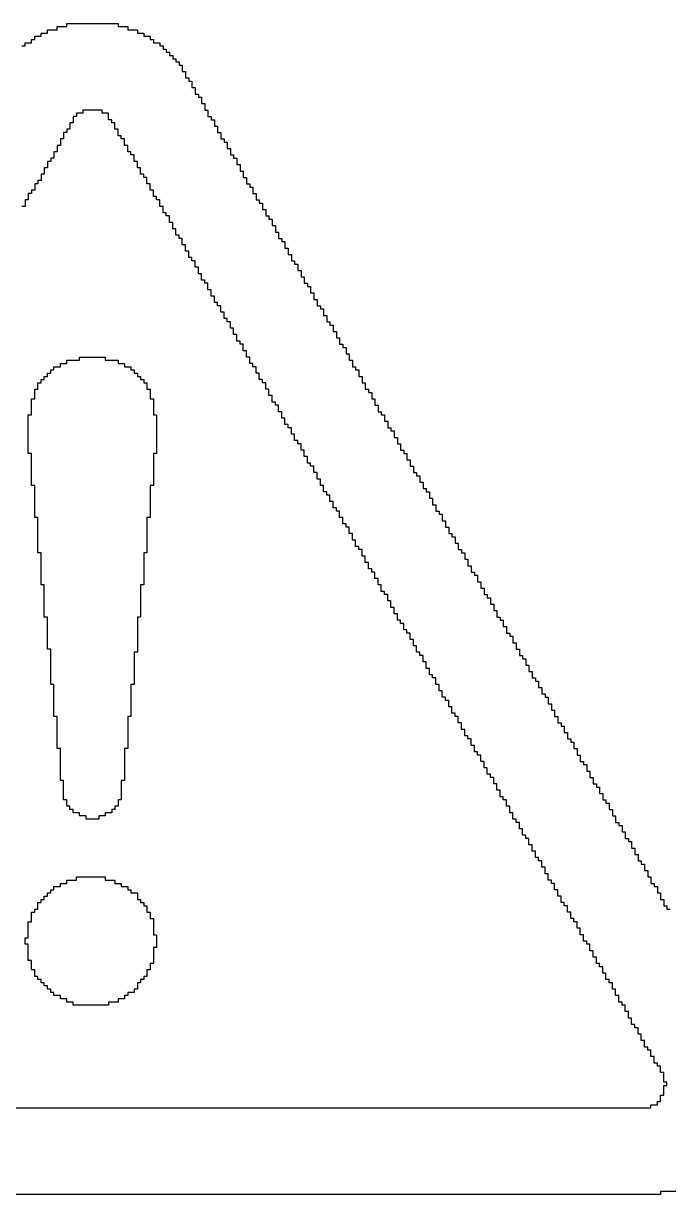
# Model space of a CAD drawing. Header units: millimetres. Extents: x 1.79 to 6.42, y 2.45 to 4.75.
# Drawn here: x 2.1929 to 2.2914, y 2.8113 to 2.9902 of the extents above; entities that cross this region are included whole.
import ezdxf

# ---------------------------------------------------------------- set-up
doc = ezdxf.new("R2010")
doc.units = ezdxf.units.MM
doc.header["$MEASUREMENT"] = 0
doc.layers.add('TopOverlay', color=2, linetype='Continuous')

msp = doc.modelspace()

# ---------------------------------------------------------------- linework, layer by layer
at = {"layer": 'TopOverlay'}
for p, q in [((2.19951, 2.98971), (2.19951, 2.9902)), ((2.19951, 2.9902), (2.20735, 2.9902)), ((2.20735, 2.9902), (2.20735, 2.98971)), ((2.19461, 2.98775), (2.19461, 2.98824)), ((2.19461, 2.98824), (2.19559, 2.98824)), ((2.19559, 2.98824), (2.19559, 2.98873)), ((2.19559, 2.98873), (2.19657, 2.98873)), ((2.19657, 2.98873), (2.19657, 2.98922)), ((2.19657, 2.98922), (2.19804, 2.98922)), ((2.19804, 2.98922), (2.19804, 2.98971)), ((2.19804, 2.98971), (2.19951, 2.98971)), ((2.20735, 2.98971), (2.20882, 2.98971)), ((2.20882, 2.98971), (2.20882, 2.98922)), ((2.20882, 2.98922), (2.21029, 2.98922)), ((2.21029, 2.98922), (2.21029, 2.98873)), ((2.21029, 2.98873), (2.21127, 2.98873)), ((2.21127, 2.98873), (2.21127, 2.98824)), ((2.21127, 2.98824), (2.21225, 2.98824)), ((2.21225, 2.98824), (2.21225, 2.98775)), ((2.19265, 2.98676), (2.19314, 2.98676)), ((2.19314, 2.98676), (2.19314, 2.98725)), ((2.19314, 2.98725), (2.19412, 2.98725)), ((2.19412, 2.98725), (2.19412, 2.98775)), ((2.19412, 2.98775), (2.19461, 2.98775)), ((2.21225, 2.98775), (2.21275, 2.98775)), ((2.21275, 2.98775), (2.21275, 2.98725)), ((2.21275, 2.98725), (2.21373, 2.98725)), ((2.21373, 2.98725), (2.21373, 2.98676)), ((2.21373, 2.98676), (2.21422, 2.98676)), ((2.21422, 2.98676), (2.21422, 2.98627)), ((2.21422, 2.98627), (2.21471, 2.98627)), ((2.21471, 2.98627), (2.21471, 2.98578)), ((2.21471, 2.98578), (2.2152, 2.98578)), ((2.2152, 2.98578), (2.2152, 2.98529)), ((2.2152, 2.98529), (2.21569, 2.98529)), ((2.21569, 2.98529), (2.21569, 2.9848)), ((2.21569, 2.9848), (2.21618, 2.9848)), ((2.21618, 2.9848), (2.21618, 2.98431)), ((2.21618, 2.98431), (2.21667, 2.98431)), ((2.21667, 2.98431), (2.21667, 2.98382)), ((2.21667, 2.98382), (2.21716, 2.98382)), ((2.21716, 2.98382), (2.21716, 2.98284)), ((2.21716, 2.98284), (2.21765, 2.98284)), ((2.21765, 2.98284), (2.21765, 2.98186)), ((2.21765, 2.98186), (2.21814, 2.98186)), ((2.21814, 2.98186), (2.21814, 2.98137)), ((2.21814, 2.98137), (2.21863, 2.98137)), ((2.21863, 2.98137), (2.21863, 2.98039)), ((2.21863, 2.98039), (2.21912, 2.98039)), ((2.21912, 2.98039), (2.21912, 2.97941)), ((2.21912, 2.97941), (2.21961, 2.97941)), ((2.21961, 2.97941), (2.21961, 2.97892)), ((2.21961, 2.97892), (2.2201, 2.97892)), ((2.2201, 2.97892), (2.2201, 2.97794)), ((2.2201, 2.97794), (2.22059, 2.97794)), ((2.22059, 2.97794), (2.22059, 2.97696)), ((2.20098, 2.97598), (2.20049, 2.97598)), ((2.20049, 2.97598), (2.20049, 2.975)), ((2.20196, 2.97647), (2.20098, 2.97647)), ((2.20098, 2.97647), (2.20098, 2.97598)), ((2.2049, 2.97696), (2.20196, 2.97696)), ((2.20196, 2.97696), (2.20196, 2.97647)), ((2.2049, 2.97647), (2.2049, 2.97696)), ((2.20588, 2.97647), (2.2049, 2.97647)), ((2.20588, 2.97549), (2.20588, 2.97647)), ((2.20637, 2.97549), (2.20588, 2.97549)), ((2.20637, 2.975), (2.20637, 2.97549)), ((2.22059, 2.97696), (2.22108, 2.97696)), ((2.22108, 2.97696), (2.22108, 2.97598)), ((2.22108, 2.97598), (2.22157, 2.97598)), ((2.22157, 2.97598), (2.22157, 2.97549)), ((2.22157, 2.97549), (2.22206, 2.97549)), ((2.22206, 2.97549), (2.22206, 2.97451)), ((2.2, 2.97402), (2.19951, 2.97402)), ((2.19951, 2.97402), (2.19951, 2.97353)), ((2.20049, 2.975), (2.2, 2.975)), ((2.2, 2.975), (2.2, 2.97402)), ((2.20686, 2.975), (2.20637, 2.975)), ((2.20686, 2.97402), (2.20686, 2.975)), ((2.20735, 2.97402), (2.20686, 2.97402)), ((2.20735, 2.97304), (2.20735, 2.97402)), ((2.22206, 2.97451), (2.22255, 2.97451)), ((2.22255, 2.97451), (2.22255, 2.97353)), ((2.19902, 2.97255), (2.19853, 2.97255)), ((2.19853, 2.97255), (2.19853, 2.97157)), ((2.19951, 2.97353), (2.19902, 2.97353)), ((2.19902, 2.97353), (2.19902, 2.97255)), ((2.20784, 2.97304), (2.20735, 2.97304)), ((2.20784, 2.97255), (2.20784, 2.97304)), ((2.20833, 2.97255), (2.20784, 2.97255)), ((2.20833, 2.97157), (2.20833, 2.97255)), ((2.22255, 2.97353), (2.22304, 2.97353)), ((2.22304, 2.97353), (2.22304, 2.97255)), ((2.22304, 2.97255), (2.22353, 2.97255)), ((2.22353, 2.97255), (2.22353, 2.97206)), ((2.22353, 2.97206), (2.22402, 2.97206)), ((2.22402, 2.97206), (2.22402, 2.97108)), ((2.19804, 2.97059), (2.19755, 2.97059)), ((2.19755, 2.97059), (2.19755, 2.96961)), ((2.19853, 2.97157), (2.19804, 2.97157)), ((2.19804, 2.97157), (2.19804, 2.97059)), ((2.20882, 2.97157), (2.20833, 2.97157)), ((2.20882, 2.97059), (2.20882, 2.97157)), ((2.20931, 2.97059), (2.20882, 2.97059)), ((2.20931, 2.9701), (2.20931, 2.97059)), ((2.22402, 2.97108), (2.22451, 2.97108)), ((2.22451, 2.97108), (2.22451, 2.9701)), ((2.19706, 2.96912), (2.19657, 2.96912)), ((2.19657, 2.96912), (2.19657, 2.96814)), ((2.19755, 2.96961), (2.19706, 2.96961)), ((2.19706, 2.96961), (2.19706, 2.96912)), ((2.2098, 2.9701), (2.20931, 2.9701)), ((2.2098, 2.96912), (2.2098, 2.9701)), ((2.21029, 2.96912), (2.2098, 2.96912)), ((2.21029, 2.96814), (2.21029, 2.96912)), ((2.22451, 2.9701), (2.225, 2.9701)), ((2.225, 2.9701), (2.225, 2.96961)), ((2.225, 2.96961), (2.22549, 2.96961)), ((2.22549, 2.96961), (2.22549, 2.96863)), ((2.22549, 2.96863), (2.22598, 2.96863)), ((2.22598, 2.96863), (2.22598, 2.96765)), ((2.19608, 2.96716), (2.19559, 2.96716)), ((2.19559, 2.96716), (2.19559, 2.96618)), ((2.19657, 2.96814), (2.19608, 2.96814)), ((2.19608, 2.96814), (2.19608, 2.96716)), ((2.21078, 2.96814), (2.21029, 2.96814)), ((2.21078, 2.96716), (2.21078, 2.96814)), ((2.21127, 2.96716), (2.21078, 2.96716)), ((2.21127, 2.96667), (2.21127, 2.96716)), ((2.21176, 2.96667), (2.21127, 2.96667)), ((2.21176, 2.96569), (2.21176, 2.96667)), ((2.22598, 2.96765), (2.22647, 2.96765)), ((2.22647, 2.96765), (2.22647, 2.96667)), ((2.22647, 2.96667), (2.22696, 2.96667)), ((2.22696, 2.96667), (2.22696, 2.96569)), ((2.1951, 2.96569), (2.19461, 2.96569)), ((2.19461, 2.96569), (2.19461, 2.96471)), ((2.19559, 2.96618), (2.1951, 2.96618)), ((2.1951, 2.96618), (2.1951, 2.96569)), ((2.21225, 2.96569), (2.21176, 2.96569)), ((2.21225, 2.96471), (2.21225, 2.96569)), ((2.22696, 2.96569), (2.22745, 2.96569)), ((2.22745, 2.96569), (2.22745, 2.9652)), ((2.22745, 2.9652), (2.22794, 2.9652)), ((2.22794, 2.9652), (2.22794, 2.96422)), ((2.19363, 2.96324), (2.19314, 2.96324)), ((2.19314, 2.96324), (2.19314, 2.96225)), ((2.19412, 2.96422), (2.19363, 2.96422)), ((2.19363, 2.96422), (2.19363, 2.96324)), ((2.19461, 2.96471), (2.19412, 2.96471)), ((2.19412, 2.96471), (2.19412, 2.96422)), ((2.21275, 2.96471), (2.21225, 2.96471)), ((2.21275, 2.96373), (2.21275, 2.96471)), ((2.21324, 2.96373), (2.21275, 2.96373)), ((2.21324, 2.96324), (2.21324, 2.96373)), ((2.21373, 2.96324), (2.21324, 2.96324)), ((2.21373, 2.96225), (2.21373, 2.96324)), ((2.22794, 2.96422), (2.22843, 2.96422)), ((2.22843, 2.96422), (2.22843, 2.96324)), ((2.22843, 2.96324), (2.22892, 2.96324)), ((2.22892, 2.96324), (2.22892, 2.96275)), ((2.19314, 2.96225), (2.19265, 2.96225)), ((2.21422, 2.96225), (2.21373, 2.96225)), ((2.21422, 2.96127), (2.21422, 2.96225)), ((2.21471, 2.96127), (2.21422, 2.96127)), ((2.21471, 2.96078), (2.21471, 2.96127)), ((2.22892, 2.96275), (2.22941, 2.96275)), ((2.22941, 2.96275), (2.22941, 2.96176)), ((2.22941, 2.96176), (2.2299, 2.96176)), ((2.2299, 2.96176), (2.2299, 2.96078)), ((2.2152, 2.96078), (2.21471, 2.96078)), ((2.2152, 2.9598), (2.2152, 2.96078)), ((2.21569, 2.9598), (2.2152, 2.9598)), ((2.21569, 2.95882), (2.21569, 2.9598)), ((2.2299, 2.96078), (2.23039, 2.96078)), ((2.23039, 2.96078), (2.23039, 2.96029)), ((2.23039, 2.96029), (2.23088, 2.96029)), ((2.23088, 2.96029), (2.23088, 2.95931)), ((2.21618, 2.95882), (2.21569, 2.95882)), ((2.21618, 2.95784), (2.21618, 2.95882)), ((2.21667, 2.95784), (2.21618, 2.95784)), ((2.21667, 2.95735), (2.21667, 2.95784)), ((2.23088, 2.95931), (2.23137, 2.95931)), ((2.23137, 2.95931), (2.23137, 2.95833)), ((2.23137, 2.95833), (2.23186, 2.95833)), ((2.23186, 2.95833), (2.23186, 2.95735)), ((2.21716, 2.95735), (2.21667, 2.95735)), ((2.21716, 2.95637), (2.21716, 2.95735)), ((2.21765, 2.95637), (2.21716, 2.95637)), ((2.21765, 2.95539), (2.21765, 2.95637)), ((2.23186, 2.95735), (2.23235, 2.95735)), ((2.23235, 2.95735), (2.23235, 2.95686)), ((2.23235, 2.95686), (2.23284, 2.95686)), ((2.23284, 2.95686), (2.23284, 2.95588)), ((2.23284, 2.95588), (2.23333, 2.95588)), ((2.23333, 2.95588), (2.23333, 2.9549)), ((2.21814, 2.95539), (2.21765, 2.95539)), ((2.21814, 2.95441), (2.21814, 2.95539)), ((2.21863, 2.95441), (2.21814, 2.95441)), ((2.21863, 2.95392), (2.21863, 2.95441)), ((2.23333, 2.9549), (2.23382, 2.9549)), ((2.23382, 2.9549), (2.23382, 2.95392)), ((2.21912, 2.95392), (2.21863, 2.95392)), ((2.21912, 2.95294), (2.21912, 2.95392)), ((2.21961, 2.95294), (2.21912, 2.95294)), ((2.21961, 2.95196), (2.21961, 2.95294)), ((2.23382, 2.95392), (2.23431, 2.95392)), ((2.23431, 2.95392), (2.23431, 2.95343)), ((2.23431, 2.95343), (2.2348, 2.95343)), ((2.2348, 2.95343), (2.2348, 2.95245)), ((2.2348, 2.95245), (2.23529, 2.95245)), ((2.23529, 2.95245), (2.23529, 2.95147)), ((2.2201, 2.95196), (2.21961, 2.95196)), ((2.2201, 2.95098), (2.2201, 2.95196)), ((2.22059, 2.95098), (2.2201, 2.95098)), ((2.22059, 2.95049), (2.22059, 2.95098)), ((2.22108, 2.95049), (2.22059, 2.95049)), ((2.22108, 2.94951), (2.22108, 2.95049)), ((2.23529, 2.95147), (2.23578, 2.95147)), ((2.23578, 2.95147), (2.23578, 2.95049)), ((2.23578, 2.95049), (2.23627, 2.95049)), ((2.23627, 2.95049), (2.23627, 2.95)), ((2.22157, 2.94951), (2.22108, 2.94951)), ((2.22157, 2.94853), (2.22157, 2.94951)), ((2.23627, 2.95), (2.23676, 2.95)), ((2.23676, 2.95), (2.23676, 2.94902)), ((2.23676, 2.94902), (2.23725, 2.94902)), ((2.23725, 2.94902), (2.23725, 2.94804)), ((2.22206, 2.94853), (2.22157, 2.94853)), ((2.22206, 2.94755), (2.22206, 2.94853)), ((2.22255, 2.94755), (2.22206, 2.94755)), ((2.22255, 2.94706), (2.22255, 2.94755)), ((2.22304, 2.94706), (2.22255, 2.94706)), ((2.22304, 2.94608), (2.22304, 2.94706)), ((2.23725, 2.94804), (2.23775, 2.94804)), ((2.23775, 2.94804), (2.23775, 2.94706)), ((2.23775, 2.94706), (2.23824, 2.94706)), ((2.23824, 2.94706), (2.23824, 2.94657)), ((2.22353, 2.94608), (2.22304, 2.94608)), ((2.22353, 2.9451), (2.22353, 2.94608)), ((2.22402, 2.9451), (2.22353, 2.9451)), ((2.22402, 2.94461), (2.22402, 2.9451)), ((2.23824, 2.94657), (2.23873, 2.94657)), ((2.23873, 2.94657), (2.23873, 2.94559)), ((2.23873, 2.94559), (2.23922, 2.94559)), ((2.23922, 2.94559), (2.23922, 2.94461)), ((2.22451, 2.94461), (2.22402, 2.94461)), ((2.22451, 2.94363), (2.22451, 2.94461)), ((2.225, 2.94363), (2.22451, 2.94363)), ((2.225, 2.94265), (2.225, 2.94363)), ((2.23922, 2.94461), (2.23971, 2.94461)), ((2.23971, 2.94461), (2.23971, 2.94412)), ((2.23971, 2.94412), (2.2402, 2.94412)), ((2.2402, 2.94412), (2.2402, 2.94314)), ((2.22549, 2.94265), (2.225, 2.94265)), ((2.22549, 2.94167), (2.22549, 2.94265)), ((2.22598, 2.94167), (2.22549, 2.94167)), ((2.22598, 2.94118), (2.22598, 2.94167)), ((2.2402, 2.94314), (2.24069, 2.94314)), ((2.24069, 2.94314), (2.24069, 2.94216)), ((2.24069, 2.94216), (2.24118, 2.94216)), ((2.24118, 2.94216), (2.24118, 2.94118)), ((2.22647, 2.94118), (2.22598, 2.94118)), ((2.22647, 2.9402), (2.22647, 2.94118)), ((2.22696, 2.9402), (2.22647, 2.9402)), ((2.22696, 2.93922), (2.22696, 2.9402)), ((2.24118, 2.94118), (2.24167, 2.94118)), ((2.24167, 2.94118), (2.24167, 2.94069)), ((2.24167, 2.94069), (2.24216, 2.94069)), ((2.24216, 2.94069), (2.24216, 2.93971)), ((2.24216, 2.93971), (2.24265, 2.93971)), ((2.24265, 2.93971), (2.24265, 2.93873)), ((2.19853, 2.93775), (2.19853, 2.93824)), ((2.19853, 2.93824), (2.19951, 2.93824)), ((2.19951, 2.93824), (2.19951, 2.93873)), ((2.19951, 2.93873), (2.20147, 2.93873)), ((2.20147, 2.93873), (2.20147, 2.93922)), ((2.20147, 2.93922), (2.20539, 2.93922)), ((2.20539, 2.93922), (2.20539, 2.93873)), ((2.20539, 2.93873), (2.20735, 2.93873)), ((2.20735, 2.93873), (2.20735, 2.93824)), ((2.20735, 2.93824), (2.20833, 2.93824)), ((2.20833, 2.93824), (2.20833, 2.93775)), ((2.22745, 2.93922), (2.22696, 2.93922)), ((2.22745, 2.93824), (2.22745, 2.93922)), ((2.22794, 2.93824), (2.22745, 2.93824)), ((2.22794, 2.93775), (2.22794, 2.93824)), ((2.24265, 2.93873), (2.24314, 2.93873)), ((2.24314, 2.93873), (2.24314, 2.93775)), ((2.19608, 2.93578), (2.19608, 2.93627)), ((2.19608, 2.93627), (2.19657, 2.93627)), ((2.19657, 2.93627), (2.19657, 2.93676)), ((2.19657, 2.93676), (2.19706, 2.93676)), ((2.19706, 2.93676), (2.19706, 2.93725)), ((2.19706, 2.93725), (2.19755, 2.93725)), ((2.19755, 2.93725), (2.19755, 2.93775)), ((2.19755, 2.93775), (2.19853, 2.93775)), ((2.20833, 2.93775), (2.20931, 2.93775)), ((2.20931, 2.93775), (2.20931, 2.93725)), ((2.20931, 2.93725), (2.2098, 2.93725)), ((2.2098, 2.93725), (2.2098, 2.93676)), ((2.2098, 2.93676), (2.21029, 2.93676)), ((2.21029, 2.93676), (2.21029, 2.93627)), ((2.21029, 2.93627), (2.21078, 2.93627)), ((2.21078, 2.93627), (2.21078, 2.93578)), ((2.22843, 2.93775), (2.22794, 2.93775)), ((2.22843, 2.93676), (2.22843, 2.93775)), ((2.22892, 2.93676), (2.22843, 2.93676)), ((2.22892, 2.93578), (2.22892, 2.93676)), ((2.24314, 2.93775), (2.24363, 2.93775)), ((2.24363, 2.93775), (2.24363, 2.93725)), ((2.24363, 2.93725), (2.24412, 2.93725)), ((2.24412, 2.93725), (2.24412, 2.93627)), ((2.24412, 2.93627), (2.24461, 2.93627)), ((2.24461, 2.93627), (2.24461, 2.93529)), ((2.1951, 2.93431), (2.1951, 2.93529)), ((2.1951, 2.93529), (2.19559, 2.93529)), ((2.19559, 2.93529), (2.19559, 2.93578)), ((2.19559, 2.93578), (2.19608, 2.93578)), ((2.21078, 2.93578), (2.21127, 2.93578)), ((2.21127, 2.93578), (2.21127, 2.93529)), ((2.21127, 2.93529), (2.21176, 2.93529)), ((2.21176, 2.93529), (2.21176, 2.93431)), ((2.22941, 2.93578), (2.22892, 2.93578)), ((2.22941, 2.93529), (2.22941, 2.93578)), ((2.2299, 2.93529), (2.22941, 2.93529)), ((2.2299, 2.93431), (2.2299, 2.93529)), ((2.24461, 2.93529), (2.2451, 2.93529)), ((2.2451, 2.93529), (2.2451, 2.93431)), ((2.19412, 2.93039), (2.19412, 2.93284)), ((2.19412, 2.93284), (2.19461, 2.93284)), ((2.19461, 2.93284), (2.19461, 2.93431)), ((2.19461, 2.93431), (2.1951, 2.93431)), ((2.21176, 2.93431), (2.21225, 2.93431)), ((2.21225, 2.93431), (2.21225, 2.93284)), ((2.21225, 2.93284), (2.21275, 2.93284)), ((2.21275, 2.93284), (2.21275, 2.93039)), ((2.23039, 2.93431), (2.2299, 2.93431)), ((2.23039, 2.93333), (2.23039, 2.93431)), ((2.23088, 2.93333), (2.23039, 2.93333)), ((2.23088, 2.93235), (2.23088, 2.93333)), ((2.2451, 2.93431), (2.24559, 2.93431)), ((2.24559, 2.93431), (2.24559, 2.93382)), ((2.24559, 2.93382), (2.24608, 2.93382)), ((2.24608, 2.93382), (2.24608, 2.93284)), ((2.24608, 2.93284), (2.24657, 2.93284)), ((2.24657, 2.93284), (2.24657, 2.93186)), ((2.23137, 2.93235), (2.23088, 2.93235)), ((2.23137, 2.93186), (2.23137, 2.93235)), ((2.23186, 2.93186), (2.23137, 2.93186)), ((2.23186, 2.93088), (2.23186, 2.93186)), ((2.23235, 2.93088), (2.23186, 2.93088)), ((2.23235, 2.9299), (2.23235, 2.93088)), ((2.24657, 2.93186), (2.24706, 2.93186)), ((2.24706, 2.93186), (2.24706, 2.93088)), ((2.24706, 2.93088), (2.24755, 2.93088)), ((2.24755, 2.93088), (2.24755, 2.93039)), ((2.19363, 2.92451), (2.19363, 2.93039)), ((2.19363, 2.93039), (2.19412, 2.93039)), ((2.21275, 2.93039), (2.21324, 2.93039)), ((2.21324, 2.93039), (2.21324, 2.92451)), ((2.23284, 2.9299), (2.23235, 2.9299)), ((2.23284, 2.92892), (2.23284, 2.9299)), ((2.24755, 2.93039), (2.24804, 2.93039)), ((2.24804, 2.93039), (2.24804, 2.92941)), ((2.24804, 2.92941), (2.24853, 2.92941)), ((2.24853, 2.92941), (2.24853, 2.92843)), ((2.23333, 2.92892), (2.23284, 2.92892)), ((2.23333, 2.92843), (2.23333, 2.92892)), ((2.23382, 2.92843), (2.23333, 2.92843)), ((2.23382, 2.92745), (2.23382, 2.92843)), ((2.23431, 2.92745), (2.23382, 2.92745)), ((2.23431, 2.92647), (2.23431, 2.92745)), ((2.24853, 2.92843), (2.24902, 2.92843)), ((2.24902, 2.92843), (2.24902, 2.92794)), ((2.24902, 2.92794), (2.24951, 2.92794)), ((2.24951, 2.92794), (2.24951, 2.92696)), ((2.2348, 2.92647), (2.23431, 2.92647)), ((2.2348, 2.92598), (2.2348, 2.92647)), ((2.23529, 2.92598), (2.2348, 2.92598)), ((2.23529, 2.925), (2.23529, 2.92598)), ((2.24951, 2.92696), (2.25, 2.92696)), ((2.25, 2.92696), (2.25, 2.92598)), ((2.25, 2.92598), (2.25049, 2.92598)), ((2.25049, 2.92598), (2.25049, 2.925)), ((2.19412, 2.92451), (2.19363, 2.92451)), ((2.19412, 2.91961), (2.19412, 2.92451)), ((2.21324, 2.92451), (2.21275, 2.92451)), ((2.21275, 2.92451), (2.21275, 2.91961)), ((2.23578, 2.925), (2.23529, 2.925)), ((2.23578, 2.92402), (2.23578, 2.925)), ((2.23627, 2.92402), (2.23578, 2.92402)), ((2.23627, 2.92304), (2.23627, 2.92402)), ((2.25049, 2.925), (2.25098, 2.925)), ((2.25098, 2.925), (2.25098, 2.92451)), ((2.25098, 2.92451), (2.25147, 2.92451)), ((2.25147, 2.92451), (2.25147, 2.92353)), ((2.23676, 2.92304), (2.23627, 2.92304)), ((2.23676, 2.92255), (2.23676, 2.92304)), ((2.23725, 2.92255), (2.23676, 2.92255)), ((2.23725, 2.92157), (2.23725, 2.92255)), ((2.25147, 2.92353), (2.25196, 2.92353)), ((2.25196, 2.92353), (2.25196, 2.92255)), ((2.25196, 2.92255), (2.25245, 2.92255)), ((2.25245, 2.92255), (2.25245, 2.92157)), ((2.23775, 2.92157), (2.23725, 2.92157)), ((2.23775, 2.92059), (2.23775, 2.92157)), ((2.23824, 2.92059), (2.23775, 2.92059)), ((2.23824, 2.91961), (2.23824, 2.92059)), ((2.25245, 2.92157), (2.25294, 2.92157)), ((2.25294, 2.92157), (2.25294, 2.92108)), ((2.25294, 2.92108), (2.25343, 2.92108)), ((2.25343, 2.92108), (2.25343, 2.9201)), ((2.25343, 2.9201), (2.25392, 2.9201)), ((2.25392, 2.9201), (2.25392, 2.91912)), ((2.19461, 2.91961), (2.19412, 2.91961)), ((2.19461, 2.91471), (2.19461, 2.91961)), ((2.21275, 2.91961), (2.21225, 2.91961)), ((2.21225, 2.91961), (2.21225, 2.91471)), ((2.23873, 2.91961), (2.23824, 2.91961)), ((2.23873, 2.91863), (2.23873, 2.91961)), ((2.23922, 2.91863), (2.23873, 2.91863)), ((2.23922, 2.91814), (2.23922, 2.91863)), ((2.25392, 2.91912), (2.25441, 2.91912)), ((2.25441, 2.91912), (2.25441, 2.91863)), ((2.25441, 2.91863), (2.2549, 2.91863)), ((2.2549, 2.91863), (2.2549, 2.91765)), ((2.23971, 2.91814), (2.23922, 2.91814)), ((2.23971, 2.91716), (2.23971, 2.91814)), ((2.2402, 2.91716), (2.23971, 2.91716)), ((2.2402, 2.91618), (2.2402, 2.91716)), ((2.2549, 2.91765), (2.25539, 2.91765)), ((2.25539, 2.91765), (2.25539, 2.91667)), ((2.25539, 2.91667), (2.25588, 2.91667)), ((2.25588, 2.91667), (2.25588, 2.91569)), ((2.1951, 2.91471), (2.19461, 2.91471)), ((2.1951, 2.90931), (2.1951, 2.91471)), ((2.21225, 2.91471), (2.21176, 2.91471)), ((2.21176, 2.91471), (2.21176, 2.90931)), ((2.24069, 2.91618), (2.2402, 2.91618)), ((2.24069, 2.91569), (2.24069, 2.91618)), ((2.24118, 2.91569), (2.24069, 2.91569)), ((2.24118, 2.91471), (2.24118, 2.91569)), ((2.24167, 2.91471), (2.24118, 2.91471)), ((2.24167, 2.91373), (2.24167, 2.91471)), ((2.25588, 2.91569), (2.25637, 2.91569)), ((2.25637, 2.91569), (2.25637, 2.9152)), ((2.25637, 2.9152), (2.25686, 2.9152)), ((2.25686, 2.9152), (2.25686, 2.91422)), ((2.24216, 2.91373), (2.24167, 2.91373)), ((2.24216, 2.91324), (2.24216, 2.91373)), ((2.24265, 2.91324), (2.24216, 2.91324)), ((2.24265, 2.91225), (2.24265, 2.91324)), ((2.25686, 2.91422), (2.25735, 2.91422)), ((2.25735, 2.91422), (2.25735, 2.91324)), ((2.25735, 2.91324), (2.25784, 2.91324)), ((2.25784, 2.91324), (2.25784, 2.91225)), ((2.24314, 2.91225), (2.24265, 2.91225)), ((2.24314, 2.91127), (2.24314, 2.91225)), ((2.24363, 2.91127), (2.24314, 2.91127)), ((2.24363, 2.91029), (2.24363, 2.91127)), ((2.25784, 2.91225), (2.25833, 2.91225)), ((2.25833, 2.91225), (2.25833, 2.91176)), ((2.25833, 2.91176), (2.25882, 2.91176)), ((2.25882, 2.91176), (2.25882, 2.91078)), ((2.19559, 2.90931), (2.1951, 2.90931)), ((2.19559, 2.90441), (2.19559, 2.90931)), ((2.21176, 2.90931), (2.21127, 2.90931)), ((2.21127, 2.90931), (2.21127, 2.90441)), ((2.24412, 2.91029), (2.24363, 2.91029)), ((2.24412, 2.9098), (2.24412, 2.91029)), ((2.24461, 2.9098), (2.24412, 2.9098)), ((2.24461, 2.90882), (2.24461, 2.9098)), ((2.25882, 2.91078), (2.25931, 2.91078)), ((2.25931, 2.91078), (2.25931, 2.9098)), ((2.25931, 2.9098), (2.2598, 2.9098)), ((2.2598, 2.9098), (2.2598, 2.90931)), ((2.2598, 2.90931), (2.26029, 2.90931)), ((2.26029, 2.90931), (2.26029, 2.90833)), ((2.2451, 2.90882), (2.24461, 2.90882)), ((2.2451, 2.90784), (2.2451, 2.90882)), ((2.24559, 2.90784), (2.2451, 2.90784)), ((2.24559, 2.90686), (2.24559, 2.90784)), ((2.26029, 2.90833), (2.26078, 2.90833)), ((2.26078, 2.90833), (2.26078, 2.90735)), ((2.24608, 2.90686), (2.24559, 2.90686)), ((2.24608, 2.90637), (2.24608, 2.90686)), ((2.24657, 2.90637), (2.24608, 2.90637)), ((2.24657, 2.90539), (2.24657, 2.90637)), ((2.26078, 2.90735), (2.26127, 2.90735)), ((2.26127, 2.90735), (2.26127, 2.90637)), ((2.26127, 2.90637), (2.26176, 2.90637)), ((2.26176, 2.90637), (2.26176, 2.90588)), ((2.26176, 2.90588), (2.26225, 2.90588)), ((2.26225, 2.90588), (2.26225, 2.9049)), ((2.19608, 2.90441), (2.19559, 2.90441)), ((2.19608, 2.89951), (2.19608, 2.90441)), ((2.21127, 2.90441), (2.21078, 2.90441)), ((2.21078, 2.90441), (2.21078, 2.89951)), ((2.24706, 2.90539), (2.24657, 2.90539)), ((2.24706, 2.90441), (2.24706, 2.90539)), ((2.24755, 2.90441), (2.24706, 2.90441)), ((2.24755, 2.90343), (2.24755, 2.90441)), ((2.26225, 2.9049), (2.26275, 2.9049)), ((2.26275, 2.9049), (2.26275, 2.90392)), ((2.26275, 2.90392), (2.26324, 2.90392)), ((2.26324, 2.90392), (2.26324, 2.90294)), ((2.24804, 2.90343), (2.24755, 2.90343)), ((2.24804, 2.90294), (2.24804, 2.90343)), ((2.24853, 2.90294), (2.24804, 2.90294)), ((2.24853, 2.90196), (2.24853, 2.90294)), ((2.26324, 2.90294), (2.26373, 2.90294)), ((2.26373, 2.90294), (2.26373, 2.90245)), ((2.26373, 2.90245), (2.26422, 2.90245)), ((2.26422, 2.90245), (2.26422, 2.90147)), ((2.24902, 2.90196), (2.24853, 2.90196)), ((2.24902, 2.90098), (2.24902, 2.90196)), ((2.24951, 2.90098), (2.24902, 2.90098)), ((2.24951, 2.9), (2.24951, 2.90098)), ((2.26422, 2.90147), (2.26471, 2.90147)), ((2.26471, 2.90147), (2.26471, 2.90049)), ((2.26471, 2.90049), (2.2652, 2.90049)), ((2.2652, 2.90049), (2.2652, 2.89951)), ((2.19657, 2.89951), (2.19608, 2.89951)), ((2.19657, 2.89461), (2.19657, 2.89951)), ((2.21078, 2.89951), (2.21029, 2.89951)), ((2.21029, 2.89951), (2.21029, 2.89412)), ((2.25, 2.9), (2.24951, 2.9)), ((2.25, 2.89902), (2.25, 2.9)), ((2.25049, 2.89902), (2.25, 2.89902)), ((2.25049, 2.89853), (2.25049, 2.89902)), ((2.2652, 2.89951), (2.26569, 2.89951)), ((2.26569, 2.89951), (2.26569, 2.89902)), ((2.26569, 2.89902), (2.26618, 2.89902)), ((2.26618, 2.89902), (2.26618, 2.89804)), ((2.25098, 2.89853), (2.25049, 2.89853)), ((2.25098, 2.89755), (2.25098, 2.89853)), ((2.25147, 2.89755), (2.25098, 2.89755)), ((2.25147, 2.89706), (2.25147, 2.89755)), ((2.25196, 2.89706), (2.25147, 2.89706)), ((2.25196, 2.89608), (2.25196, 2.89706)), ((2.26618, 2.89804), (2.26667, 2.89804)), ((2.26667, 2.89804), (2.26667, 2.89706)), ((2.26667, 2.89706), (2.26716, 2.89706)), ((2.26716, 2.89706), (2.26716, 2.89657)), ((2.25245, 2.89608), (2.25196, 2.89608)), ((2.25245, 2.8951), (2.25245, 2.89608)), ((2.25294, 2.8951), (2.25245, 2.8951)), ((2.25294, 2.89412), (2.25294, 2.8951)), ((2.26716, 2.89657), (2.26765, 2.89657)), ((2.26765, 2.89657), (2.26765, 2.89559)), ((2.26765, 2.89559), (2.26814, 2.89559)), ((2.26814, 2.89559), (2.26814, 2.89461)), ((2.19706, 2.89461), (2.19657, 2.89461)), ((2.19706, 2.88922), (2.19706, 2.89461)), ((2.21029, 2.89412), (2.2098, 2.89412)), ((2.2098, 2.89412), (2.2098, 2.88922)), ((2.25343, 2.89412), (2.25294, 2.89412)), ((2.25343, 2.89363), (2.25343, 2.89412)), ((2.25392, 2.89363), (2.25343, 2.89363)), ((2.25392, 2.89265), (2.25392, 2.89363)), ((2.26814, 2.89461), (2.26863, 2.89461)), ((2.26863, 2.89461), (2.26863, 2.89363)), ((2.26863, 2.89363), (2.26912, 2.89363)), ((2.26912, 2.89363), (2.26912, 2.89314)), ((2.25441, 2.89265), (2.25392, 2.89265)), ((2.25441, 2.89167), (2.25441, 2.89265)), ((2.2549, 2.89167), (2.25441, 2.89167)), ((2.2549, 2.89069), (2.2549, 2.89167)), ((2.26912, 2.89314), (2.26961, 2.89314)), ((2.26961, 2.89314), (2.26961, 2.89216)), ((2.26961, 2.89216), (2.2701, 2.89216)), ((2.2701, 2.89216), (2.2701, 2.89118)), ((2.25539, 2.89069), (2.2549, 2.89069)), ((2.25539, 2.8902), (2.25539, 2.89069)), ((2.25588, 2.8902), (2.25539, 2.8902)), ((2.25588, 2.88922), (2.25588, 2.8902)), ((2.2701, 2.89118), (2.27059, 2.89118)), ((2.27059, 2.89118), (2.27059, 2.8902)), ((2.27059, 2.8902), (2.27108, 2.8902)), ((2.27108, 2.8902), (2.27108, 2.88971)), ((2.27108, 2.88971), (2.27157, 2.88971)), ((2.27157, 2.88971), (2.27157, 2.88873)), ((2.19755, 2.88922), (2.19706, 2.88922)), ((2.19755, 2.88431), (2.19755, 2.88922)), ((2.2098, 2.88922), (2.20931, 2.88922)), ((2.20931, 2.88922), (2.20931, 2.88431)), ((2.25637, 2.88922), (2.25588, 2.88922)), ((2.25637, 2.88824), (2.25637, 2.88922)), ((2.25686, 2.88824), (2.25637, 2.88824)), ((2.25686, 2.88725), (2.25686, 2.88824)), ((2.27157, 2.88873), (2.27206, 2.88873)), ((2.27206, 2.88873), (2.27206, 2.88775)), ((2.25735, 2.88725), (2.25686, 2.88725)), ((2.25735, 2.88676), (2.25735, 2.88725)), ((2.25784, 2.88676), (2.25735, 2.88676)), ((2.25784, 2.88578), (2.25784, 2.88676)), ((2.27206, 2.88775), (2.27255, 2.88775)), ((2.27255, 2.88775), (2.27255, 2.88725)), ((2.27255, 2.88725), (2.27304, 2.88725)), ((2.27304, 2.88725), (2.27304, 2.88627)), ((2.27304, 2.88627), (2.27353, 2.88627)), ((2.27353, 2.88627), (2.27353, 2.88529)), ((2.19804, 2.88431), (2.19755, 2.88431)), ((2.19804, 2.87941), (2.19804, 2.88431)), ((2.20931, 2.88431), (2.20882, 2.88431)), ((2.20882, 2.88431), (2.20882, 2.87941)), ((2.25833, 2.88578), (2.25784, 2.88578)), ((2.25833, 2.8848), (2.25833, 2.88578)), ((2.25882, 2.8848), (2.25833, 2.8848)), ((2.25882, 2.88431), (2.25882, 2.8848)), ((2.25931, 2.88431), (2.25882, 2.88431)), ((2.25931, 2.88333), (2.25931, 2.88431)), ((2.27353, 2.88529), (2.27402, 2.88529)), ((2.27402, 2.88529), (2.27402, 2.88431)), ((2.27402, 2.88431), (2.27451, 2.88431)), ((2.27451, 2.88431), (2.27451, 2.88333)), ((2.2598, 2.88333), (2.25931, 2.88333)), ((2.2598, 2.88235), (2.2598, 2.88333)), ((2.27451, 2.88333), (2.275, 2.88333)), ((2.275, 2.88333), (2.275, 2.88284)), ((2.275, 2.88284), (2.27549, 2.88284)), ((2.27549, 2.88284), (2.27549, 2.88186)), ((2.26029, 2.88235), (2.2598, 2.88235)), ((2.26029, 2.88137), (2.26029, 2.88235)), ((2.26078, 2.88137), (2.26029, 2.88137)), ((2.26078, 2.88088), (2.26078, 2.88137)), ((2.26127, 2.88088), (2.26078, 2.88088)), ((2.26127, 2.8799), (2.26127, 2.88088)), ((2.27549, 2.88186), (2.27598, 2.88186)), ((2.27598, 2.88186), (2.27598, 2.88088)), ((2.27598, 2.88088), (2.27647, 2.88088)), ((2.27647, 2.88088), (2.27647, 2.88039)), ((2.19853, 2.87941), (2.19804, 2.87941)), ((2.19853, 2.87451), (2.19853, 2.87941)), ((2.20882, 2.87941), (2.20833, 2.87941)), ((2.20833, 2.87941), (2.20833, 2.87451)), ((2.26176, 2.8799), (2.26127, 2.8799)), ((2.26176, 2.87892), (2.26176, 2.8799)), ((2.26225, 2.87892), (2.26176, 2.87892)), ((2.26225, 2.87843), (2.26225, 2.87892)), ((2.27647, 2.88039), (2.27696, 2.88039)), ((2.27696, 2.88039), (2.27696, 2.87941)), ((2.27696, 2.87941), (2.27745, 2.87941)), ((2.27745, 2.87941), (2.27745, 2.87843)), ((2.26275, 2.87843), (2.26225, 2.87843)), ((2.26275, 2.87745), (2.26275, 2.87843)), ((2.26324, 2.87745), (2.26275, 2.87745)), ((2.26324, 2.87647), (2.26324, 2.87745)), ((2.27745, 2.87843), (2.27794, 2.87843)), ((2.27794, 2.87843), (2.27794, 2.87745)), ((2.27794, 2.87745), (2.27843, 2.87745)), ((2.27843, 2.87745), (2.27843, 2.87696)), ((2.26373, 2.87647), (2.26324, 2.87647)), ((2.26373, 2.87549), (2.26373, 2.87647)), ((2.26422, 2.87549), (2.26373, 2.87549)), ((2.26422, 2.875), (2.26422, 2.87549)), ((2.27843, 2.87696), (2.27892, 2.87696)), ((2.27892, 2.87696), (2.27892, 2.87598)), ((2.27892, 2.87598), (2.27941, 2.87598)), ((2.27941, 2.87598), (2.27941, 2.875)), ((2.19902, 2.87451), (2.19853, 2.87451)), ((2.19902, 2.87157), (2.19902, 2.87451)), ((2.20833, 2.87451), (2.20784, 2.87451)), ((2.20784, 2.87451), (2.20784, 2.87157)), ((2.26471, 2.875), (2.26422, 2.875)), ((2.26471, 2.87402), (2.26471, 2.875)), ((2.2652, 2.87402), (2.26471, 2.87402)), ((2.2652, 2.87304), (2.2652, 2.87402)), ((2.27941, 2.875), (2.2799, 2.875)), ((2.2799, 2.875), (2.2799, 2.87402)), ((2.2799, 2.87402), (2.28039, 2.87402)), ((2.28039, 2.87402), (2.28039, 2.87353)), ((2.28039, 2.87353), (2.28088, 2.87353)), ((2.28088, 2.87353), (2.28088, 2.87255)), ((2.26569, 2.87304), (2.2652, 2.87304)), ((2.26569, 2.87206), (2.26569, 2.87304)), ((2.26618, 2.87206), (2.26569, 2.87206)), ((2.26618, 2.87157), (2.26618, 2.87206)), ((2.28088, 2.87255), (2.28137, 2.87255)), ((2.28137, 2.87255), (2.28137, 2.87157)), ((2.19951, 2.87157), (2.19902, 2.87157)), ((2.19951, 2.87059), (2.19951, 2.87157)), ((2.2, 2.87059), (2.19951, 2.87059)), ((2.2, 2.8701), (2.2, 2.87059)), ((2.20049, 2.8701), (2.2, 2.8701)), ((2.20049, 2.86961), (2.20049, 2.8701)), ((2.20686, 2.8701), (2.20637, 2.8701)), ((2.20637, 2.8701), (2.20637, 2.86961)), ((2.20735, 2.87059), (2.20686, 2.87059)), ((2.20686, 2.87059), (2.20686, 2.8701)), ((2.20784, 2.87157), (2.20735, 2.87157)), ((2.20735, 2.87157), (2.20735, 2.87059)), ((2.26667, 2.87157), (2.26618, 2.87157)), ((2.26667, 2.87059), (2.26667, 2.87157)), ((2.26716, 2.87059), (2.26667, 2.87059)), ((2.26716, 2.86961), (2.26716, 2.87059)), ((2.28137, 2.87157), (2.28186, 2.87157)), ((2.28186, 2.87157), (2.28186, 2.87108)), ((2.28186, 2.87108), (2.28235, 2.87108)), ((2.28235, 2.87108), (2.28235, 2.8701)), ((2.28235, 2.8701), (2.28284, 2.8701)), ((2.28284, 2.8701), (2.28284, 2.86912)), ((2.20147, 2.86961), (2.20049, 2.86961)), ((2.20147, 2.86912), (2.20147, 2.86961)), ((2.20245, 2.86912), (2.20147, 2.86912)), ((2.20245, 2.86863), (2.20245, 2.86912)), ((2.20441, 2.86863), (2.20245, 2.86863)), ((2.20539, 2.86912), (2.20441, 2.86912)), ((2.20441, 2.86912), (2.20441, 2.86863)), ((2.20637, 2.86961), (2.20539, 2.86961)), ((2.20539, 2.86961), (2.20539, 2.86912)), ((2.26765, 2.86961), (2.26716, 2.86961)), ((2.26765, 2.86863), (2.26765, 2.86961)), ((2.26814, 2.86863), (2.26765, 2.86863)), ((2.26814, 2.86814), (2.26814, 2.86863)), ((2.26863, 2.86814), (2.26814, 2.86814)), ((2.26863, 2.86716), (2.26863, 2.86814)), ((2.28284, 2.86912), (2.28333, 2.86912)), ((2.28333, 2.86912), (2.28333, 2.86814)), ((2.28333, 2.86814), (2.28382, 2.86814)), ((2.28382, 2.86814), (2.28382, 2.86765)), ((2.26912, 2.86716), (2.26863, 2.86716)), ((2.26912, 2.86618), (2.26912, 2.86716)), ((2.28382, 2.86765), (2.28431, 2.86765)), ((2.28431, 2.86765), (2.28431, 2.86667)), ((2.28431, 2.86667), (2.2848, 2.86667)), ((2.2848, 2.86667), (2.2848, 2.86569)), ((2.26961, 2.86618), (2.26912, 2.86618)), ((2.26961, 2.86569), (2.26961, 2.86618)), ((2.2701, 2.86569), (2.26961, 2.86569)), ((2.2701, 2.86471), (2.2701, 2.86569)), ((2.27059, 2.86471), (2.2701, 2.86471)), ((2.27059, 2.86373), (2.27059, 2.86471)), ((2.2848, 2.86569), (2.28529, 2.86569)), ((2.28529, 2.86569), (2.28529, 2.8652)), ((2.28529, 2.8652), (2.28578, 2.8652)), ((2.28578, 2.8652), (2.28578, 2.86422)), ((2.27108, 2.86373), (2.27059, 2.86373)), ((2.27108, 2.86275), (2.27108, 2.86373)), ((2.28578, 2.86422), (2.28627, 2.86422)), ((2.28627, 2.86422), (2.28627, 2.86324)), ((2.28627, 2.86324), (2.28676, 2.86324)), ((2.28676, 2.86324), (2.28676, 2.86225)), ((2.27157, 2.86275), (2.27108, 2.86275)), ((2.27157, 2.86225), (2.27157, 2.86275)), ((2.27206, 2.86225), (2.27157, 2.86225)), ((2.27206, 2.86127), (2.27206, 2.86225)), ((2.27255, 2.86127), (2.27206, 2.86127)), ((2.27255, 2.86029), (2.27255, 2.86127)), ((2.28676, 2.86225), (2.28725, 2.86225)), ((2.28725, 2.86225), (2.28725, 2.86176)), ((2.28725, 2.86176), (2.28775, 2.86176)), ((2.28775, 2.86176), (2.28775, 2.86078)), ((2.19951, 2.85882), (2.19951, 2.85931)), ((2.19951, 2.85931), (2.20098, 2.85931)), ((2.20098, 2.85931), (2.20098, 2.8598)), ((2.20098, 2.8598), (2.20539, 2.8598)), ((2.20539, 2.8598), (2.20539, 2.85931)), ((2.20539, 2.85931), (2.20686, 2.85931)), ((2.20686, 2.85931), (2.20686, 2.85882)), ((2.27304, 2.86029), (2.27255, 2.86029)), ((2.27304, 2.85931), (2.27304, 2.86029)), ((2.27353, 2.85931), (2.27304, 2.85931)), ((2.27353, 2.85882), (2.27353, 2.85931)), ((2.28775, 2.86078), (2.28824, 2.86078)), ((2.28824, 2.86078), (2.28824, 2.8598)), ((2.28824, 2.8598), (2.28873, 2.8598)), ((2.28873, 2.8598), (2.28873, 2.85882)), ((2.19706, 2.85735), (2.19706, 2.85784)), ((2.19706, 2.85784), (2.19755, 2.85784)), ((2.19755, 2.85784), (2.19755, 2.85833)), ((2.19755, 2.85833), (2.19853, 2.85833)), ((2.19853, 2.85833), (2.19853, 2.85882)), ((2.19853, 2.85882), (2.19951, 2.85882)), ((2.20686, 2.85882), (2.20784, 2.85882)), ((2.20784, 2.85882), (2.20784, 2.85833)), ((2.20784, 2.85833), (2.20882, 2.85833)), ((2.20882, 2.85833), (2.20882, 2.85784)), ((2.20882, 2.85784), (2.20931, 2.85784)), ((2.20931, 2.85784), (2.20931, 2.85735)), ((2.27402, 2.85882), (2.27353, 2.85882)), ((2.27402, 2.85784), (2.27402, 2.85882)), ((2.27451, 2.85784), (2.27402, 2.85784)), ((2.27451, 2.85686), (2.27451, 2.85784)), ((2.28873, 2.85882), (2.28922, 2.85882)), ((2.28922, 2.85882), (2.28922, 2.85833)), ((2.28922, 2.85833), (2.28971, 2.85833)), ((2.28971, 2.85833), (2.28971, 2.85735)), ((2.1951, 2.8549), (2.1951, 2.85588)), ((2.1951, 2.85588), (2.19559, 2.85588)), ((2.19559, 2.85588), (2.19559, 2.85637)), ((2.19559, 2.85637), (2.19608, 2.85637)), ((2.19608, 2.85637), (2.19608, 2.85686)), ((2.19608, 2.85686), (2.19657, 2.85686)), ((2.19657, 2.85686), (2.19657, 2.85735)), ((2.19657, 2.85735), (2.19706, 2.85735)), ((2.20931, 2.85735), (2.21029, 2.85735)), ((2.21029, 2.85735), (2.21029, 2.85637)), ((2.21029, 2.85637), (2.21078, 2.85637)), ((2.21078, 2.85637), (2.21078, 2.85588)), ((2.21078, 2.85588), (2.21127, 2.85588)), ((2.21127, 2.85588), (2.21127, 2.85539)), ((2.275, 2.85686), (2.27451, 2.85686)), ((2.275, 2.85588), (2.275, 2.85686)), ((2.27549, 2.85588), (2.275, 2.85588)), ((2.27549, 2.85539), (2.27549, 2.85588)), ((2.28971, 2.85735), (2.2902, 2.85735)), ((2.2902, 2.85735), (2.2902, 2.85637)), ((2.2902, 2.85637), (2.29069, 2.85637)), ((2.29069, 2.85637), (2.29069, 2.85539)), ((2.19412, 2.85294), (2.19412, 2.85441)), ((2.19412, 2.85441), (2.19461, 2.85441)), ((2.19461, 2.85441), (2.19461, 2.8549)), ((2.19461, 2.8549), (2.1951, 2.8549)), ((2.21127, 2.85539), (2.21176, 2.85539)), ((2.21176, 2.85539), (2.21176, 2.85441)), ((2.21176, 2.85441), (2.21225, 2.85441)), ((2.21225, 2.85441), (2.21225, 2.85343)), ((2.27598, 2.85539), (2.27549, 2.85539)), ((2.27598, 2.85441), (2.27598, 2.85539)), ((2.27647, 2.85441), (2.27598, 2.85441)), ((2.27647, 2.85343), (2.27647, 2.85441)), ((2.29069, 2.85539), (2.29118, 2.85539)), ((2.29118, 2.85539), (2.29118, 2.8549)), ((2.29118, 2.8549), (2.29167, 2.8549)), ((2.19363, 2.85049), (2.19363, 2.85294)), ((2.19363, 2.85294), (2.19412, 2.85294)), ((2.21225, 2.85343), (2.21275, 2.85343)), ((2.21275, 2.85343), (2.21275, 2.85098)), ((2.27696, 2.85343), (2.27647, 2.85343)), ((2.27696, 2.85294), (2.27696, 2.85343)), ((2.27745, 2.85294), (2.27696, 2.85294)), ((2.27745, 2.85196), (2.27745, 2.85294)), ((2.19314, 2.84951), (2.19314, 2.85049)), ((2.19314, 2.85049), (2.19363, 2.85049)), ((2.21275, 2.85098), (2.21324, 2.85098)), ((2.21324, 2.85098), (2.21324, 2.84902)), ((2.27794, 2.85196), (2.27745, 2.85196)), ((2.27794, 2.85098), (2.27794, 2.85196)), ((2.27843, 2.85098), (2.27794, 2.85098)), ((2.27843, 2.85), (2.27843, 2.85098)), ((2.19363, 2.84951), (2.19314, 2.84951)), ((2.19363, 2.84706), (2.19363, 2.84951)), ((2.21324, 2.84902), (2.21275, 2.84902)), ((2.21275, 2.84902), (2.21275, 2.84657)), ((2.27892, 2.85), (2.27843, 2.85)), ((2.27892, 2.84951), (2.27892, 2.85)), ((2.27941, 2.84951), (2.27892, 2.84951)), ((2.27941, 2.84853), (2.27941, 2.84951)), ((2.2799, 2.84853), (2.27941, 2.84853)), ((2.2799, 2.84755), (2.2799, 2.84853)), ((2.19412, 2.84706), (2.19363, 2.84706)), ((2.19412, 2.84559), (2.19412, 2.84706)), ((2.28039, 2.84755), (2.2799, 2.84755)), ((2.28039, 2.84657), (2.28039, 2.84755)), ((2.19461, 2.84559), (2.19412, 2.84559)), ((2.19461, 2.84461), (2.19461, 2.84559)), ((2.21225, 2.84559), (2.21176, 2.84559)), ((2.21176, 2.84559), (2.21176, 2.84461)), ((2.21275, 2.84657), (2.21225, 2.84657)), ((2.21225, 2.84657), (2.21225, 2.84559)), ((2.28088, 2.84657), (2.28039, 2.84657)), ((2.28088, 2.84608), (2.28088, 2.84657)), ((2.28137, 2.84608), (2.28088, 2.84608)), ((2.28137, 2.8451), (2.28137, 2.84608)), ((2.28186, 2.8451), (2.28137, 2.8451)), ((2.28186, 2.84412), (2.28186, 2.8451)), ((2.1951, 2.84461), (2.19461, 2.84461)), ((2.1951, 2.84412), (2.1951, 2.84461)), ((2.19559, 2.84412), (2.1951, 2.84412)), ((2.19559, 2.84363), (2.19559, 2.84412)), ((2.19608, 2.84363), (2.19559, 2.84363)), ((2.19608, 2.84314), (2.19608, 2.84363)), ((2.19657, 2.84314), (2.19608, 2.84314)), ((2.19657, 2.84265), (2.19657, 2.84314)), ((2.21078, 2.84363), (2.21029, 2.84363)), ((2.21029, 2.84363), (2.21029, 2.84265)), ((2.21127, 2.84412), (2.21078, 2.84412)), ((2.21078, 2.84412), (2.21078, 2.84363)), ((2.21176, 2.84461), (2.21127, 2.84461)), ((2.21127, 2.84461), (2.21127, 2.84412)), ((2.28235, 2.84412), (2.28186, 2.84412)), ((2.28235, 2.84363), (2.28235, 2.84412)), ((2.28284, 2.84363), (2.28235, 2.84363)), ((2.28284, 2.84265), (2.28284, 2.84363)), ((2.19706, 2.84265), (2.19657, 2.84265)), ((2.19706, 2.84216), (2.19706, 2.84265)), ((2.19755, 2.84216), (2.19706, 2.84216)), ((2.19755, 2.84167), (2.19755, 2.84216)), ((2.19853, 2.84167), (2.19755, 2.84167)), ((2.19853, 2.84118), (2.19853, 2.84167)), ((2.20882, 2.84167), (2.20833, 2.84167)), ((2.20833, 2.84167), (2.20833, 2.84118)), ((2.2098, 2.84216), (2.20882, 2.84216)), ((2.20882, 2.84216), (2.20882, 2.84167)), ((2.21029, 2.84265), (2.2098, 2.84265)), ((2.2098, 2.84265), (2.2098, 2.84216)), ((2.28333, 2.84265), (2.28284, 2.84265)), ((2.28333, 2.84167), (2.28333, 2.84265)), ((2.28382, 2.84167), (2.28333, 2.84167)), ((2.28382, 2.84069), (2.28382, 2.84167)), ((2.19951, 2.84118), (2.19853, 2.84118)), ((2.19951, 2.84069), (2.19951, 2.84118)), ((2.20049, 2.84069), (2.19951, 2.84069)), ((2.20049, 2.8402), (2.20049, 2.84069)), ((2.20588, 2.8402), (2.20049, 2.8402)), ((2.20735, 2.84069), (2.20588, 2.84069)), ((2.20588, 2.84069), (2.20588, 2.8402)), ((2.20833, 2.84118), (2.20735, 2.84118)), ((2.20735, 2.84118), (2.20735, 2.84069)), ((2.28431, 2.84069), (2.28382, 2.84069)), ((2.28431, 2.8402), (2.28431, 2.84069)), ((2.2848, 2.8402), (2.28431, 2.8402)), ((2.2848, 2.83922), (2.2848, 2.8402)), ((2.28529, 2.83922), (2.2848, 2.83922)), ((2.28529, 2.83824), (2.28529, 2.83922)), ((2.28578, 2.83824), (2.28529, 2.83824)), ((2.28578, 2.83725), (2.28578, 2.83824)), ((2.28627, 2.83725), (2.28578, 2.83725)), ((2.28627, 2.83676), (2.28627, 2.83725)), ((2.28676, 2.83676), (2.28627, 2.83676)), ((2.28676, 2.83578), (2.28676, 2.83676)), ((2.28725, 2.83578), (2.28676, 2.83578)), ((2.28725, 2.8348), (2.28725, 2.83578)), ((2.28775, 2.8348), (2.28725, 2.8348)), ((2.28775, 2.83382), (2.28775, 2.8348)), ((2.28824, 2.83382), (2.28775, 2.83382)), ((2.28824, 2.83333), (2.28824, 2.83382)), ((2.28873, 2.83333), (2.28824, 2.83333)), ((2.28873, 2.83235), (2.28873, 2.83333)), ((2.28922, 2.83235), (2.28873, 2.83235)), ((2.28922, 2.83137), (2.28922, 2.83235)), ((2.28971, 2.83137), (2.28922, 2.83137)), ((2.28971, 2.83088), (2.28971, 2.83137)), ((2.2902, 2.83088), (2.28971, 2.83088)), ((2.2902, 2.8299), (2.2902, 2.83088)), ((2.29069, 2.8299), (2.2902, 2.8299)), ((2.29069, 2.82843), (2.29069, 2.8299)), ((2.29118, 2.82843), (2.29069, 2.82843)), ((2.29069, 2.82647), (2.29069, 2.82794)), ((2.29069, 2.82794), (2.29118, 2.82794)), ((2.29118, 2.82794), (2.29118, 2.82843)), ((2.28971, 2.825), (2.28971, 2.82549)), ((2.28971, 2.82549), (2.2902, 2.82549)), ((2.2902, 2.82549), (2.2902, 2.82647)), ((2.2902, 2.82647), (2.29069, 2.82647)), ((2.11863, 2.82451), (2.28873, 2.82451)), ((2.28873, 2.82451), (2.28873, 2.825)), ((2.28873, 2.825), (2.28971, 2.825)), ((2.2902, 2.81127), (2.11618, 2.81127)), ((2.29265, 2.81176), (2.2902, 2.81176)), ((2.2902, 2.81176), (2.2902, 2.81127))]:
    msp.add_line(p, q, dxfattribs=at)

doc.saveas('drawing.dxf')
